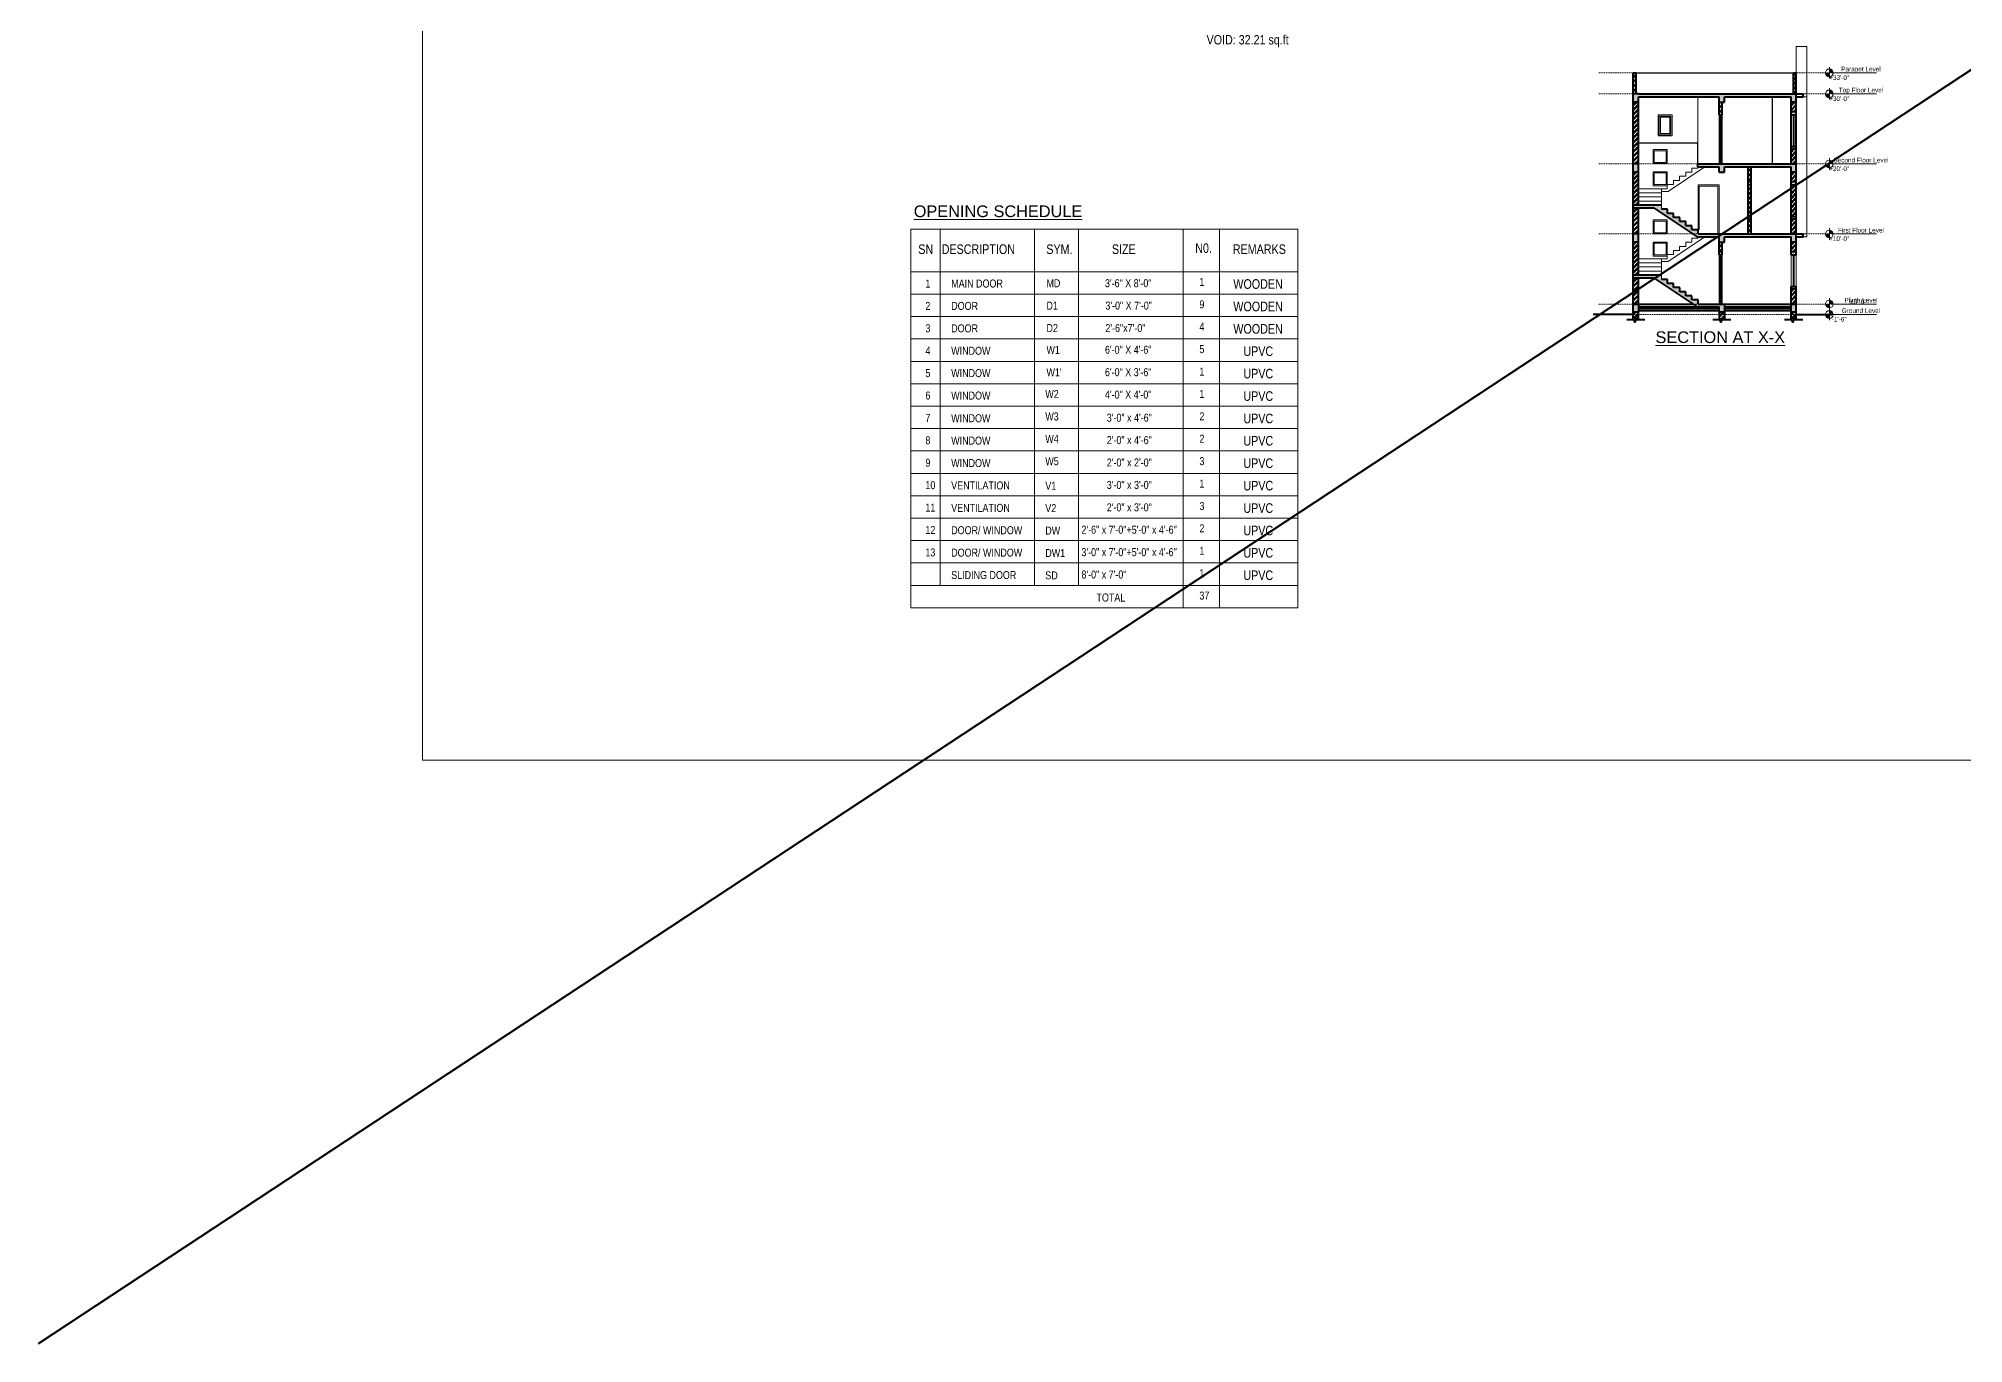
# Model space of a CAD drawing. Header units: inches. Extents: x 141029 to 151573, y -22384 to -18036.
# Drawn here: x 141029 to 144326, y -22384 to -20148 of the extents above; entities that cross this region are included whole.
import ezdxf

# ---------------------------------------------------------------- set-up
doc = ezdxf.new("R2010")
doc.units = ezdxf.units.IN
doc.header["$LTSCALE"] = 0.5
doc.header["$MEASUREMENT"] = 0
doc.linetypes.add('CENTER', pattern=[2, 1.25, -0.25, 0.25, -0.25])
for name, color, linetype, lineweight in [('annotate', 7, 'Continuous', 9), ('Annotate-Bold.w', 187, 'Continuous', 18), ('Door-Window', 47, 'Continuous', 15), ('F-FURNITURE', 30, 'Continuous', 13), ('hatch', 9, 'Continuous', 5), ('PARAPET', 50, 'Continuous', 13), ('Staircase', 6, 'Continuous', 18), ('Text-100.w', 254, 'Continuous', 9), ('wall', 1, 'Continuous', 40), ('wall light', 6, 'Continuous', 25), ('window', 4, 'Continuous', 13)]:
    doc.layers.add(name, color=color, linetype=linetype, lineweight=lineweight)
doc.styles.add('arial', font='arial.ttf')
doc.styles.add('DIM', font='arial.ttf', dxfattribs={"width": 0.8})

msp = doc.modelspace()

# ---------------------------------------------------------------- hatches: boundary and pattern name
at = {"layer": 'Annotate-Bold.w', "ltscale": 0.005}
h = msp.add_hatch(color=256, dxfattribs=at)
h.dxf.hatch_style = 1
h.paths.add_polyline_path([(144096.4, -20200.4), (144096.4, -20207), (144103, -20207, 0.414214)])
h.paths.add_polyline_path([(144096.4, -20213.6), (144096.4, -20207), (144089.8, -20207, 0.414214)])
h = msp.add_hatch(color=256, dxfattribs=at)
h.dxf.hatch_style = 1
h.paths.add_polyline_path([(144096.4, -20236.4), (144096.4, -20243), (144103, -20243, 0.414214)])
h.paths.add_polyline_path([(144096.4, -20249.6), (144096.4, -20243), (144089.8, -20243, 0.414214)])
h = msp.add_hatch(color=256, dxfattribs=at)
h.dxf.hatch_style = 1
h.paths.add_polyline_path([(144096.4, -20356.4), (144096.4, -20363), (144103, -20363, 0.414214)])
h.paths.add_polyline_path([(144096.4, -20369.6), (144096.4, -20363), (144089.8, -20363, 0.414214)])
h = msp.add_hatch(color=256, dxfattribs=at)
h.dxf.hatch_style = 1
h.paths.add_polyline_path([(144096.4, -20476.4), (144096.4, -20483), (144103, -20483, 0.414214)])
h.paths.add_polyline_path([(144096.4, -20489.6), (144096.4, -20483), (144089.8, -20483, 0.414214)])
h = msp.add_hatch(color=256, dxfattribs=at)
h.dxf.hatch_style = 1
h.paths.add_polyline_path([(144096.4, -20596.4), (144096.4, -20603), (144103, -20603, 0.414214)])
h.paths.add_polyline_path([(144096.4, -20609.6), (144096.4, -20603), (144089.8, -20603, 0.414214)])
h = msp.add_hatch(color=256, dxfattribs=at)
h.dxf.hatch_style = 1
h.paths.add_polyline_path([(144096.4, -20614.4), (144096.4, -20621), (144103, -20621, 0.414214)])
h.paths.add_polyline_path([(144096.4, -20627.6), (144096.4, -20621), (144089.8, -20621, 0.414214)])
at = {"layer": 'Door-Window', "linetype": 'ByBlock'}
h = msp.add_hatch(dxfattribs=at)
h.set_pattern_fill('AR-CONC', color=256)
h.set_pattern_definition([(50, (12105.656, 2775.75), (7.17260183, -0.62752135), [0.75, -8.25]), (355, (12105.656, 2775.75), (-1.38751334, 7.52192134), [0.6, -6.6]), (100.4514445, (12106.254, 2775.698), (5.78508847, 6.8943999), [0.63740192, -7.01142112]), (46.1842, (12105.656, 2777.75), (10.6724133, -1.6551928), [1.125, -12.375]), (96.6356355, (12106.546, 2777.612), (9.34661946, 9.741186), [0.9561034, -10.5171376]), (351.184164, (12105.656, 2777.75), (9.34661945, 9.741186), [0.9, -9.9]), (21, (12106.656, 2777.25), (5.96907052, -4.0261889), [0.75, -8.25]), (326, (12106.656, 2777.25), (2.4331533, 7.25150045), [0.6, -6.6]), (71.451445, (12107.154, 2776.9145), (8.40222377, 3.22531153), [0.6374019, -7.01142112]), (37.5, (12105.6562, 2775.75), (0.121598553, 3.32893854), [0, -6.52, 0, -6.7, 0, -6.625]), (7.5, (12105.6562, 2775.75), (2.63069537, 3.94411712), [0, -3.82, 0, -6.37, 0, -2.525]), (327.5, (12103.4263, 2775.75), (5.33822436, -0.22554872), [0, -2.5, 0, -7.8, 0, -10.35]), (317.5, (12102.4263, 2775.75), (5.8318617, 1.00104982), [0, -3.25, 0, -5.18, 0, -7.35])])
h.paths.add_polyline_path([(143769.5, -20603), (143760.4, -20603), (143760.4, -20617), (143769.5, -20617)])
h.paths.add_polyline_path([(143916.7, -20603), (143871.6, -20603), (143871.6, -20596), (143861.1, -20596), (143861.1, -20588.9), (143850.6, -20588.9), (143850.6, -20581.9), (143840.1, -20581.9), (143840.1, -20574.8), (143829.6, -20574.8), (143829.6, -20567.7), (143819.1, -20567.7), (143819.1, -20560.7), (143808.6, -20560.7), (143808.6, -20553.6), (143760.4, -20553.6), (143760.4, -20558.6), (143796.6, -20558.6), (143870.1, -20608), (143907.6, -20608), (143907.6, -20617), (143916.7, -20617)])
h.paths.add_polyline_path([(144039.8, -20603), (144030.8, -20603), (144030.8, -20617), (144039.8, -20617)])
h.paths.add_polyline_path([(144039.8, -20573), (144030.8, -20573), (144030.8, -20577), (144039.8, -20577)])
h.paths.add_polyline_path([(144039.8, -20513), (144030.8, -20513), (144030.8, -20519), (144039.8, -20519)])
h.paths.add_polyline_path([(143912.6, -20513), (143907.6, -20513), (143907.6, -20519), (143912.6, -20519)])
h.paths.add_polyline_path([(144039.8, -20483), (143871.6, -20483), (143871.6, -20476), (143861.1, -20476), (143861.1, -20468.9), (143850.6, -20468.9), (143850.6, -20461.9), (143840.1, -20461.9), (143840.1, -20454.8), (143829.6, -20454.8), (143829.6, -20447.7), (143819.1, -20447.7), (143819.1, -20440.7), (143808.6, -20440.7), (143808.6, -20433.6), (143760.4, -20433.6), (143760.4, -20438.6), (143796.6, -20438.6), (143870.1, -20488), (143907.6, -20488), (143907.6, -20497), (143916.6, -20497), (143916.6, -20488), (144030.8, -20488), (144030.8, -20497), (144039.8, -20497)])
h.paths.add_polyline_path([(143769.5, -20483), (143760.4, -20483), (143760.4, -20497), (143769.5, -20497)], flags=17)
h.paths.add_polyline_path([(143769.5, -20363), (143760.4, -20363), (143760.4, -20377), (143769.5, -20377)])
h.paths.add_polyline_path([(143916.6, -20368), (144030.8, -20368), (144030.8, -20363), (143871.3, -20363), (143871.3, -20368), (143907.6, -20368), (143907.6, -20377), (143916.6, -20377)])
h.paths.add_polyline_path([(144039.8, -20363), (144030.8, -20363), (144030.8, -20377), (144039.8, -20377)])
h.paths.add_polyline_path([(144039.8, -20393), (144030.8, -20393), (144030.8, -20399), (144039.8, -20399)])
h.paths.add_polyline_path([(143962.6, -20393), (143957.6, -20393), (143957.6, -20399), (143962.6, -20399)])
h.paths.add_polyline_path([(144039.8, -20453), (144030.8, -20453), (144030.8, -20457), (144039.8, -20457)], flags=17)
h.paths.add_polyline_path([(143962.6, -20453), (143957.6, -20453), (143957.6, -20457), (143962.6, -20457)], flags=17)
h.paths.add_polyline_path([(144039.8, -20333), (144030.8, -20333), (144030.8, -20337), (144039.8, -20337)])
h.paths.add_polyline_path([(144039.8, -20273), (144030.8, -20273), (144030.8, -20279), (144039.8, -20279)])
h.paths.add_polyline_path([(143912.6, -20273), (143907.6, -20273), (143907.6, -20279), (143912.6, -20279)])
h.paths.add_polyline_path([(144039.8, -20243), (143769.5, -20243), (143760.4, -20243), (143760.4, -20257), (143769.5, -20257), (143769.5, -20248), (143907.6, -20248), (143907.6, -20257), (143916.6, -20257), (143916.6, -20248), (144030.8, -20248), (144030.8, -20257), (144039.8, -20257)])
at = {"layer": 'hatch', "ltscale": 0.01}
h = msp.add_hatch(dxfattribs=at)
h.set_pattern_fill('ANSI32', color=256, scale=15, style=0)
h.set_pattern_definition([(45, (12105.656, 2775.75), (-3.97747564, 3.97747564), []), (45, (12108.308, 2775.75), (-3.97747564, 3.97747564), [])])
h.paths.add_polyline_path([(143769.5, -20617), (143760.4, -20617), (143760.4, -20630), (143761.9, -20630), (143763.4, -20634.2), (143766.4, -20625.9), (143767.9, -20630), (143769.5, -20630)])
h.paths.add_polyline_path([(143916.6, -20617), (143907.6, -20617), (143907.6, -20630), (143909.2, -20630), (143910.7, -20634.2), (143913.7, -20625.9), (143915.2, -20630), (143916.6, -20630)])
h.paths.add_polyline_path([(144039.8, -20617), (144030.8, -20617), (144030.8, -20630), (144032.3, -20630), (144033.8, -20634.2), (144036.8, -20625.9), (144038.3, -20630), (144039.8, -20630)])
h.paths.add_polyline_path([(144039.8, -20577), (144030.8, -20577), (144030.8, -20603), (144039.8, -20603)])
h.paths.add_polyline_path([(144039.8, -20497), (144030.8, -20497), (144030.8, -20513), (144039.8, -20513)])
h.paths.add_polyline_path([(144039.8, -20457), (144030.8, -20457), (144030.8, -20483), (144039.8, -20483)])
h.paths.add_polyline_path([(144039.8, -20399), (144030.8, -20399), (144030.8, -20453), (144039.8, -20453)])
h.paths.add_polyline_path([(144039.8, -20377), (144030.8, -20377), (144030.8, -20393), (144039.8, -20393)])
h.paths.add_polyline_path([(144039.8, -20337), (144030.8, -20337), (144030.8, -20363), (144039.8, -20363)])
h.paths.add_polyline_path([(144039.8, -20257), (144030.8, -20257), (144030.8, -20273), (144039.8, -20273)])
h.paths.add_polyline_path([(144039.8, -20207), (144034.8, -20207), (144034.8, -20243), (144039.8, -20243)])
h.paths.add_polyline_path([(143765.5, -20207), (143760.4, -20207), (143760.4, -20243), (143765.5, -20243)])
h.paths.add_polyline_path([(143912.6, -20257), (143907.6, -20257), (143907.6, -20273), (143912.6, -20273)])
h.paths.add_polyline_path([(143769.5, -20257), (143760.4, -20257), (143760.4, -20363), (143769.5, -20363)])
h.paths.add_polyline_path([(143769.5, -20377), (143760.4, -20377), (143760.4, -20433.6), (143769.5, -20433.6)])
h.paths.add_polyline_path([(143769.5, -20438.6), (143760.4, -20438.6), (143760.4, -20483), (143769.5, -20483)])
h.paths.add_polyline_path([(143769.5, -20497), (143760.4, -20497), (143760.4, -20553.6), (143769.5, -20553.6)])
h.paths.add_polyline_path([(143769.5, -20558.6), (143760.4, -20558.6), (143760.4, -20603), (143769.5, -20603)])
h.paths.add_polyline_path([(143912.6, -20497), (143907.6, -20497), (143907.6, -20513), (143912.6, -20513)])
h.paths.add_polyline_path([(143962.6, -20457), (143957.6, -20457), (143957.6, -20483), (143962.6, -20483)])
h.paths.add_polyline_path([(143962.6, -20399), (143957.6, -20399), (143957.6, -20453), (143962.6, -20453)])
h.paths.add_polyline_path([(143962.6, -20368), (143957.6, -20368), (143957.6, -20393), (143962.6, -20393)])
at = {"layer": 'hatch', "ltscale": 0.5}
h = msp.add_hatch(dxfattribs=at)
h.set_pattern_fill('AR-B816', color=256, scale=0.7)
h.set_pattern_definition([(0, (-217990.118, 216286.755), (0, 5.6), []), (90, (-217990.118, 216286.755), (-5.6, 5.6), [5.6, -5.6])])
h.paths.add_polyline_path([(143907.6, -20608), (143769.5, -20608), (143769.5, -20610), (143907.6, -20610)])
h = msp.add_hatch(dxfattribs=at)
h.set_pattern_fill('AR-SAND', color=256)
h.set_pattern_definition([(37.5, (-217990.1177, 216286.755), (-0.062993358, 1.926823769), [0, -1.52, 0, -1.7, 0, -1.625]), (7.5, (-217990.1177, 216286.755), (1.769776705, 2.822146065), [0, -0.82, 0, -1.37, 0, -0.525]), (327.5, (-217991.3477, 216286.755), (3.114141862, 0.0056590535), [0, -0.5, 0, -1.8, 0, -2.35]), (317.5, (-217991.3477, 216286.755), (3.006126605, 0.877675565), [0, -0.25, 0, -1.18, 0, -1.35])])
h.paths.add_polyline_path([(143907.6, -20614), (143907.6, -20610), (143769.5, -20610), (143769.5, -20614)])
h = msp.add_hatch(dxfattribs=at)
h.set_pattern_fill('AR-B816', color=256, scale=0.7)
h.set_pattern_definition([(0, (-217866.887, 216286.755), (0, 5.6), []), (90, (-217866.887, 216286.755), (-5.6, 5.6), [5.6, -5.6])])
h.paths.add_polyline_path([(144030.8, -20608), (143916.7, -20608), (143916.7, -20610), (144030.8, -20610)])
h = msp.add_hatch(dxfattribs=at)
h.set_pattern_fill('AR-SAND', color=256)
h.set_pattern_definition([(37.5, (-217842.89, 216286.755), (-0.062993358, 1.926823769), [0, -1.52, 0, -1.7, 0, -1.625]), (7.5, (-217842.89, 216286.755), (1.769776705, 2.822146065), [0, -0.82, 0, -1.37, 0, -0.525]), (327.5, (-217844.12, 216286.755), (3.114141862, 0.0056590535), [0, -0.5, 0, -1.8, 0, -2.35]), (317.5, (-217844.12, 216286.755), (3.006126605, 0.877675565), [0, -0.25, 0, -1.18, 0, -1.35])])
h.paths.add_polyline_path([(144030.8, -20614), (144030.8, -20610), (143916.7, -20610), (143916.7, -20614)])

# ---------------------------------------------------------------- linework, layer by layer
at = {"layer": 'annotate'}
for p, q in [((142522.8, -20474.9), (142522.8, -21123.4)), ((142522.8, -20474.9), (143186.1, -20474.9)), ((142573.4, -20474.9), (142573.4, -21085)), ((142734.9, -20474.9), (142734.9, -21085)), ((142810.2, -20474.9), (142810.2, -21085)), ((142989.6, -20474.9), (142989.6, -21123.4)), ((143051.6, -20474.9), (143051.6, -21123.4)), ((143186.1, -20474.9), (143186.1, -21123.4)), ((142522.8, -20547.7), (143186.1, -20547.7)), ((142522.8, -20586.1), (143186.1, -20586.1)), ((142522.8, -20624.5), (143186.1, -20624.5)), ((142522.8, -20662.8), (143186.1, -20662.8)), ((142522.8, -20701.2), (143186.1, -20701.2)), ((142522.8, -20739.6), (143186.1, -20739.6)), ((142522.8, -20778), (143186.1, -20778)), ((142522.8, -20816.3), (143186.1, -20816.3)), ((142522.8, -20854.7), (143186.1, -20854.7)), ((142522.8, -20893.1), (143186.1, -20893.1)), ((142522.8, -20931.5), (143186.1, -20931.5)), ((142522.8, -20969.8), (143186.1, -20969.8)), ((142522.8, -21008.2), (143186.1, -21008.2)), ((142522.8, -21046.6), (143186.1, -21046.6)), ((142522.8, -21085), (143186.1, -21085)), ((142522.8, -21123.4), (143186.1, -21123.4))]:
    msp.add_line(p, q, dxfattribs=at)
at = {"layer": 'Annotate-Bold.w', "linetype": 'CENTER', "ltscale": 0.01}
for p, q in [((143700.1, -20207), (144103, -20207)), ((143700.1, -20243), (144103, -20243)), ((143700.1, -20363), (144103, -20363)), ((143700.1, -20483), (144103, -20483)), ((143700.1, -20603), (144103, -20603)), ((143700.1, -20621), (144103, -20621))]:
    msp.add_line(p, q, dxfattribs=at)
at = {"layer": 'Annotate-Bold.w', "ltscale": 0.005}
for p, q in [((144096.5, -20197.1), (144096.5, -20216.9)), ((144096.5, -20233.1), (144096.5, -20252.9)), ((144096.5, -20353.1), (144096.5, -20372.9)), ((144096.5, -20473.1), (144096.5, -20492.9)), ((144096.5, -20593.1), (144096.5, -20612.9)), ((144096.5, -20611.1), (144096.5, -20630.9))]:
    msp.add_line(p, q, dxfattribs=at)
at = {"layer": 'Annotate-Bold.w'}
for p, q in [((144103, -20207), (144177.4, -20207)), ((144103, -20243), (144177.4, -20243)), ((144103, -20363), (144177.4, -20363)), ((144103, -20483), (144177.4, -20483)), ((144103, -20603), (144177.4, -20603)), ((144103, -20621), (144177.4, -20621))]:
    msp.add_line(p, q, dxfattribs=at)
at = {"layer": 'Annotate-Bold.w', "ltscale": 0.005}
for centre in [(144096.4, -20207), (144096.4, -20243), (144096.4, -20363), (144096.4, -20483), (144096.4, -20603), (144096.4, -20621)]:
    msp.add_circle(centre, 6.6, dxfattribs=at)
at = {"layer": 'F-FURNITURE'}
msp.add_lwpolyline([(141686.5, -19081.5), (147066.1, -19081.5), (147066.1, -21384.2), (141686.5, -21384.2)], close=True, dxfattribs=at)
at = {"layer": 'PARAPET'}
for p, q in [((144057.8, -20162), (144039.8, -20162)), ((144039.8, -20207), (144039.8, -20162)), ((144057.8, -20243), (144057.8, -20162)), ((144051.8, -20243), (144057.8, -20243)), ((144057.8, -20243), (144057.8, -20248)), ((143871.3, -20327), (143871.3, -20248)), ((144057.8, -20248), (144051.8, -20248)), ((144057.8, -20483), (144057.8, -20248)), ((144051.8, -20483), (144057.8, -20483)), ((144057.8, -20488), (144051.8, -20488)), ((144057.8, -20483), (144057.8, -20488))]:
    msp.add_line(p, q, dxfattribs=at)
at = {"layer": 'Staircase'}
for p, q in [((143820.3, -20410.4), (143883.3, -20368)), ((143850.3, -20384.2), (143850.3, -20377.1)), ((143850.3, -20377.1), (143860.8, -20377.1)), ((143860.8, -20377.1), (143860.8, -20370.1)), ((143860.8, -20370.1), (143871.3, -20370.1)), ((143871.3, -20370.1), (143871.3, -20368)), ((143818.8, -20405.4), (143769.5, -20405.4)), ((143808.6, -20440.7), (143808.6, -20405.4)), ((143820.3, -20410.4), (143808.6, -20410.4)), ((143818.8, -20398.3), (143829.3, -20398.3)), ((143818.8, -20405.4), (143818.8, -20398.3)), ((143829.3, -20398.3), (143829.3, -20391.3)), ((143829.3, -20391.3), (143839.8, -20391.3)), ((143839.8, -20391.3), (143839.8, -20384.2)), ((143839.8, -20384.2), (143850.3, -20384.2)), ((143808.6, -20412.4), (143769.5, -20412.4)), ((143808.6, -20419.5), (143769.5, -20419.5)), ((143808.6, -20426.6), (143769.5, -20426.6)), ((143820.3, -20530.4), (143883.3, -20488)), ((143829.3, -20518.3), (143829.3, -20511.3)), ((143829.3, -20511.3), (143839.8, -20511.3)), ((143839.8, -20511.3), (143839.8, -20504.2)), ((143839.8, -20504.2), (143850.3, -20504.2)), ((143850.3, -20504.2), (143850.3, -20497.1)), ((143850.3, -20497.1), (143860.8, -20497.1)), ((143860.8, -20497.1), (143860.8, -20490.1)), ((143860.8, -20490.1), (143871.3, -20490.1)), ((143871.3, -20490.1), (143871.3, -20488)), ((143818.8, -20525.4), (143769.5, -20525.4)), ((143808.6, -20532.4), (143769.5, -20532.4)), ((143808.6, -20539.5), (143769.5, -20539.5)), ((143808.6, -20560.7), (143808.6, -20525.4)), ((143820.3, -20530.4), (143808.6, -20530.4)), ((143818.8, -20518.3), (143829.3, -20518.3)), ((143818.8, -20525.4), (143818.8, -20518.3)), ((143808.6, -20546.6), (143769.5, -20546.6))]:
    msp.add_line(p, q, dxfattribs=at)
at = {"layer": 'wall'}
for p, q in [((141028.6, -22383.6), (147625.6, -18035.9)), ((143760.4, -20603), (143760.4, -20207)), ((143760.4, -20207), (143765.5, -20207)), ((143765.5, -20243), (143765.5, -20207)), ((144034.8, -20243), (144034.8, -20207)), ((144034.8, -20207), (144039.8, -20207)), ((144039.8, -20519), (144039.8, -20207)), ((143769.5, -20243), (144039.8, -20243)), ((144039.8, -20243), (144051.8, -20243)), ((144051.8, -20248), (144051.8, -20243)), ((143769.5, -20433.6), (143769.5, -20248)), ((143769.5, -20248), (143907.6, -20248)), ((143907.6, -20257), (143907.6, -20248)), ((143907.6, -20257), (143916.6, -20257)), ((143907.6, -20279), (143907.6, -20257)), ((143907.6, -20273), (143912.6, -20273)), ((143907.6, -20279), (143912.6, -20279)), ((143912.6, -20279), (143912.6, -20257)), ((143916.6, -20248), (144030.8, -20248)), ((143916.6, -20257), (143916.6, -20248)), ((144030.8, -20363), (144030.8, -20248)), ((144030.8, -20273), (144039.8, -20273)), ((144030.8, -20279), (144039.8, -20279)), ((144039.8, -20248), (144051.8, -20248)), ((144030.8, -20333), (144039.8, -20333)), ((144030.8, -20337), (144039.8, -20337)), ((143871.3, -20363), (144039.8, -20363)), ((143871.3, -20368), (143871.3, -20363)), ((143871.3, -20368), (143907.6, -20368)), ((143907.6, -20377), (143907.6, -20368)), ((143907.6, -20377), (143916.6, -20377)), ((143916.6, -20368), (144030.8, -20368)), ((143916.6, -20377), (143916.6, -20368)), ((143957.6, -20483), (143957.6, -20368)), ((143962.6, -20483), (143962.6, -20368)), ((144030.8, -20483), (144030.8, -20368)), ((143957.6, -20393), (143962.6, -20393)), ((143957.6, -20399), (143962.6, -20399)), ((144030.8, -20393), (144039.8, -20393)), ((144030.8, -20399), (144039.8, -20399)), ((143808.6, -20433.6), (143760.4, -20433.6)), ((143796.6, -20438.6), (143760.4, -20438.6)), ((143769.5, -20553.6), (143769.5, -20438.6)), ((143796.6, -20438.6), (143870.1, -20488)), ((143819.1, -20440.7), (143808.6, -20440.7)), ((143819.1, -20447.7), (143819.1, -20440.7)), ((143829.6, -20447.7), (143819.1, -20447.7)), ((143829.6, -20454.8), (143829.6, -20447.7)), ((143840.1, -20454.8), (143829.6, -20454.8)), ((143840.1, -20461.9), (143840.1, -20454.8)), ((143850.6, -20461.9), (143840.1, -20461.9)), ((143850.6, -20468.9), (143850.6, -20461.9)), ((143861.1, -20468.9), (143850.6, -20468.9)), ((143861.1, -20476), (143861.1, -20468.9)), ((143871.6, -20476), (143861.1, -20476)), ((143871.6, -20483), (143871.6, -20476)), ((143957.6, -20453), (143962.6, -20453)), ((143957.6, -20457), (143962.6, -20457)), ((144030.8, -20453), (144039.8, -20453)), ((144030.8, -20457), (144039.8, -20457)), ((143870.1, -20488), (143907.6, -20488)), ((143871.6, -20483), (144039.8, -20483)), ((143907.6, -20519), (143907.6, -20488)), ((143907.6, -20497), (143916.6, -20497)), ((143912.6, -20519), (143912.6, -20497)), ((143916.6, -20488), (144030.8, -20488)), ((143916.6, -20497), (143916.6, -20488)), ((144030.8, -20519), (144030.8, -20488)), ((144039.8, -20483), (144051.8, -20483)), ((144039.8, -20488), (144051.8, -20488)), ((144051.8, -20488), (144051.8, -20483)), ((143907.6, -20513), (143912.6, -20513)), ((143907.6, -20519), (143912.6, -20519)), ((144030.8, -20513), (144039.8, -20513)), ((144030.8, -20519), (144039.8, -20519)), ((143808.6, -20553.6), (143760.4, -20553.6)), ((143796.6, -20558.6), (143760.4, -20558.6)), ((143769.5, -20603), (143769.5, -20558.6)), ((143796.6, -20558.6), (143870.1, -20608)), ((143819.1, -20560.7), (143808.6, -20560.7)), ((143819.1, -20567.7), (143819.1, -20560.7)), ((143829.6, -20567.7), (143819.1, -20567.7)), ((143829.6, -20574.8), (143829.6, -20567.7)), ((143840.1, -20574.8), (143829.6, -20574.8)), ((143840.1, -20581.9), (143840.1, -20574.8)), ((144030.8, -20603), (144030.8, -20573)), ((144030.8, -20573), (144039.8, -20573)), ((144030.8, -20577), (144039.8, -20577)), ((144039.8, -20630), (144039.8, -20573)), ((143769.5, -20603), (143862.7, -20603)), ((143769.5, -20608), (143907.6, -20608)), ((143850.6, -20581.9), (143840.1, -20581.9)), ((143850.6, -20588.9), (143850.6, -20581.9)), ((143861.1, -20588.9), (143850.6, -20588.9)), ((143861.1, -20596), (143861.1, -20588.9)), ((143871.6, -20596), (143861.1, -20596)), ((143871.6, -20603), (143871.6, -20596)), ((143871.6, -20603), (144039.8, -20603)), ((143916.7, -20608), (144030.8, -20608)), ((143760.4, -20621), (143692, -20621)), ((143760.4, -20630), (143760.4, -20617)), ((143769.5, -20630), (143769.5, -20617)), ((143907.6, -20617), (143907.6, -20630)), ((143916.6, -20617), (143916.6, -20630)), ((144030.8, -20630), (144030.8, -20617)), ((144039.8, -20621), (144100.6, -20621))]:
    msp.add_line(p, q, dxfattribs=at)
at = {"layer": 'wall', "linetype": 'Continuous', "ltscale": 0.005}
for p, q in [((143769.5, -20610), (143907.6, -20610)), ((143916.7, -20610), (144030.8, -20610)), ((143769.5, -20614), (143907.6, -20614)), ((143916.7, -20614), (144030.8, -20614))]:
    msp.add_line(p, q, dxfattribs=at)
at = {"layer": 'wall'}
for points in [[(143769.5, -20243), (143760.4, -20243)], [(143769.5, -20257), (143760.4, -20257)], [(144039.8, -20257), (144030.8, -20257)], [(143769.5, -20363), (143760.4, -20363)], [(143769.5, -20377), (143760.4, -20377)], [(144039.8, -20377), (144030.8, -20377)], [(143769.5, -20483), (143760.4, -20483)], [(143769.5, -20497), (143760.4, -20497)], [(144039.8, -20497), (144030.8, -20497)], [(143769.5, -20603), (143769.5, -20617), (143760.4, -20617), (143760.4, -20603), (143769.5, -20603)], [(143916.7, -20603), (143916.7, -20617), (143907.6, -20617), (143907.6, -20608)], [(144039.8, -20617), (144030.8, -20617), (144030.8, -20603)]]:
    msp.add_lwpolyline(points, dxfattribs=at)
at = {"layer": 'wall', "linetype": 'Continuous'}
for points in [[(143780.5, -20630), (143767.9, -20630), (143766.4, -20625.9), (143763.4, -20634.2), (143761.9, -20630), (143749.4, -20630)], [(143927.7, -20630), (143915.2, -20630), (143913.7, -20625.9), (143910.7, -20634.2), (143909.2, -20630), (143896.6, -20630)], [(144050.8, -20630), (144038.3, -20630), (144036.8, -20625.9), (144033.8, -20634.2), (144032.3, -20630), (144019.7, -20630)]]:
    msp.add_lwpolyline(points, dxfattribs=at)
at = {"layer": 'wall light'}
for p, q in [((143765.5, -20207), (144034.8, -20207)), ((143998.8, -20363), (143998.8, -20248)), ((143769.5, -20327), (143871.3, -20327)), ((143871.3, -20363), (143871.3, -20327))]:
    msp.add_line(p, q, dxfattribs=at)
at = {"layer": 'window'}
for p, q in [((143803.1, -20279), (143803.1, -20315)), ((143827.1, -20279), (143803.1, -20279)), ((143827.1, -20279), (143827.1, -20315)), ((143907.6, -20279), (143907.6, -20363)), ((143909.1, -20279), (143909.1, -20363)), ((143911.1, -20279), (143911.1, -20363)), ((143912.6, -20279), (143912.6, -20363)), ((144030.8, -20333), (144030.8, -20279)), ((144034.3, -20279), (144034.3, -20333)), ((144036.3, -20279), (144036.3, -20333)), ((144039.8, -20279), (144039.8, -20333)), ((143805.1, -20281), (143805.1, -20313)), ((143825.1, -20281), (143805.1, -20281)), ((143825.1, -20313), (143805.1, -20313)), ((143807.1, -20283), (143807.1, -20311)), ((143823.1, -20283), (143807.1, -20283)), ((143823.1, -20311), (143807.1, -20311)), ((143823.1, -20283), (143823.1, -20311)), ((143825.1, -20281), (143825.1, -20313)), ((143827.1, -20315), (143803.1, -20315)), ((143871.6, -20399), (143907.6, -20399)), ((143871.6, -20476), (143871.6, -20399)), ((143873.6, -20401), (143905.6, -20401)), ((143873.6, -20476), (143873.6, -20401)), ((143905.6, -20483), (143905.6, -20401)), ((143907.6, -20483), (143907.6, -20399)), ((143907.6, -20519), (143907.6, -20603)), ((143909.1, -20519), (143909.1, -20603)), ((143911.1, -20519), (143911.1, -20603)), ((143912.6, -20519), (143912.6, -20603)), ((144030.8, -20573), (144030.8, -20519)), ((144034.3, -20519), (144034.3, -20573)), ((144036.3, -20519), (144036.3, -20573)), ((144039.8, -20519), (144039.8, -20573))]:
    msp.add_line(p, q, dxfattribs=at)
for points in [[(143794.4, -20338.3), (143818.8, -20338.3), (143818.8, -20362.3), (143794.4, -20362.3)], [(143796.4, -20340.3), (143816.8, -20340.3), (143816.8, -20360.3), (143796.4, -20360.3)], [(143794.4, -20376.3), (143818.8, -20376.3), (143818.8, -20400.3), (143794.4, -20400.3)], [(143796.4, -20378.3), (143816.8, -20378.3), (143816.8, -20398.3), (143796.4, -20398.3)], [(143794.4, -20459), (143818.8, -20459), (143818.8, -20483), (143794.4, -20483)], [(143796.4, -20461), (143816.8, -20461), (143816.8, -20481), (143796.4, -20481)], [(143794.4, -20497), (143818.8, -20497), (143818.8, -20521), (143794.4, -20521)], [(143796.4, -20499), (143816.8, -20499), (143816.8, -20519), (143796.4, -20519)]]:
    msp.add_lwpolyline(points, close=True, dxfattribs=at)

# ---------------------------------------------------------------- texts
at = {"layer": 'annotate', "style": 'DIM'}
for s, insert, char_height, attachment_point in [('{\\fArial|b0|i0|c0|p34;SN}', (142535.7, -20500.8), 16.448, 1), ('{\\fArial|b0|i0|c0|p34;DESCRIPTION}', (142575.8, -20500.8), 16.448, 1), ('{\\fArial|b0|i0|c0|p34;SYM.}', (142755, -20500.9), 16.448, 1), ('{\\fArial|b0|i0|c0|p34;SIZE}', (142867.4, -20500.8), 16.448, 1), ('{\\fArial|b0|i0|c0|p34;N0.}', (143010.1, -20499.1), 16.448, 1), ('{\\fArial|b0|i0|c0|p34;REMARKS}', (143074.5, -20500.8), 16.448, 1), ('{\\fArial|b0|i0|c0|p34;1}', (142547.9, -20561), 13.706, 1), ('MAIN DOOR ', (142592.1, -20561), 13.71, 1), ('MD', (142755.3, -20560.5), 13.71, 1), ('3\'-6" X 8\'-0"', (142855.5, -20560.5), 13.706, 1), ('1', (143017.3, -20558.3), 13.7, 1), ('{\\fArial|b0|i0|c0|p34;WOODEN}', (143075.4, -20560.5), 16.448, 1), ('{\\fArial|b0|i0|c0|p34;2}', (142547.9, -20599.4), 13.706, 1), ('{\\fArial|b0|i0|c0|p34;DOOR }', (142592.1, -20599.4), 13.706, 1), ('D1', (142755.3, -20598.9), 13.71, 1), ('3\'-0" X 7\'-0"', (142856.2, -20598.9), 13.706, 1), ('9', (143017.3, -20596.7), 13.7, 1), ('{\\fArial|b0|i0|c0|p34;WOODEN}', (143075.4, -20598.9), 16.448, 1), ('{\\fArial|b0|i0|c0|p34;3}', (142547.9, -20637.8), 13.706, 1), ('{\\fArial|b0|i0|c0|p34;DOOR }', (142592.1, -20637.8), 13.706, 1), ('D2', (142755.3, -20637.3), 13.71, 1), ('2\'-6"x7\'-0"', (142856.2, -20637.3), 13.706, 1), ('{\\fArial|b0|i0|c0|p34;WOODEN}', (143075.4, -20637.3), 16.448, 1), ('WINDOW ', (142592.1, -20676.2), 13.71, 1), ('W1', (142755.3, -20688.4), 13.71, 7), ('6\'-0" X 4\'-6"', (142855.5, -20688.4), 13.706, 7), ('5', (143017.3, -20673.4), 13.7, 1), ('UPVC', (143092.6, -20675.6), 16.45, 1), ('{\\fArial|b0|i0|c0|p34;4}', (142547.9, -20676.2), 13.706, 1), ('{\\fArial|b0|i0|c0|p34;5}', (142547.9, -20714.5), 13.706, 1), ('WINDOW ', (142592.1, -20714.5), 13.71, 1), ("W1'", (142755.3, -20726.8), 13.71, 7), ('6\'-0" X 3\'-6"', (142855.5, -20726.8), 13.706, 7), ('UPVC', (143092.6, -20714), 16.45, 1), ('{\\fArial|b0|i0|c0|p34;6}', (142547.9, -20752.9), 13.706, 1), ('WINDOW ', (142592.1, -20752.9), 13.71, 1), ('W2', (142753.3, -20750.4), 13.71, 1), ('4\'-0" X 4\'-0"', (142855.5, -20765.2), 13.706, 7), ('{\\fArial|b0|i0|c0|p34;1}', (143017.3, -20750.2), 13.706, 1), ('UPVC', (143092.6, -20752.4), 16.45, 1), ('{\\fArial|b0|i0|c0|p34;WINDOW}', (142592.1, -20791.8), 13.706, 1), ('W3', (142753.3, -20788.8), 13.71, 1), ('3\'-0" x 4\'-6"', (142858.6, -20790.9), 13.706, 1), ('2', (143017.3, -20788.5), 13.7, 1), ('UPVC', (143092.6, -20790.8), 16.45, 1), ('{\\fArial|b0|i0|c0|p34;WINDOW}', (142592.1, -20830.1), 13.706, 1), ('W4', (142753.3, -20827.1), 13.71, 1), ('2\'-0" x 4\'-6"', (142858.6, -20829.3), 13.706, 1), ('2', (143017.3, -20826.9), 13.7, 1), ('UPVC', (143092.6, -20829.1), 16.45, 1), ('{\\fArial|b0|i0|c0|p34;WINDOW}', (142592.1, -20868.5), 13.706, 1), ('W5', (142753.3, -20865.5), 13.71, 1), ('2\'-0" x 2\'-0"', (142858.6, -20867.6), 13.706, 1), ('3', (143017.3, -20865.3), 13.7, 1), ('UPVC', (143092.6, -20867.5), 16.45, 1), ('{\\fArial|b0|i0|c0|p34;VENTILATION}', (142592.1, -20906.9), 13.706, 1), ('3\'-0" x 3\'-0"', (142858.6, -20906), 13.706, 1), ('UPVC', (143092.6, -20905.9), 16.45, 1), ('{\\fArial|b0|i0|c0|p34;V1}', (142753.3, -20907.5), 13.706, 1), ('{\\fArial|b0|i0|c0|p34;VENTILATION}', (142592.1, -20945.3), 13.706, 1), ('V2', (142753.3, -20945.8), 13.71, 1), ('2\'-0" x 3\'-0"', (142858.6, -20944.4), 13.706, 1), ('3', (143017.3, -20942.1), 13.7, 1), ('UPVC', (143092.6, -20944.3), 16.45, 1), ('DOOR/ WINDOW', (142592.1, -20983.6), 13.706, 1), ('DW', (142753.3, -20984.2), 13.71, 1), ('2\'-6" x 7\'-0"+5\'-0" x 4\'-6\'\'', (142815.2, -20982.8), 13.706, 1), ('2', (143017.3, -20980.4), 13.7, 1), ('UPVC', (143092.6, -20982.7), 16.45, 1), ('DOOR/ WINDOW', (142592.1, -21022), 13.706, 1), ('DW1', (142753.3, -21022.6), 13.71, 1), ('3\'-0" x 7\'-0"+5\'-0" x 4\'-6\'\'', (142815.2, -21021.2), 13.706, 1), ('1', (143017.3, -21018.8), 13.7, 1), ('UPVC', (143092.6, -21021), 16.45, 1), ('SLIDING DOOR', (142592.1, -21060.4), 13.706, 1), ('SD', (142753.3, -21061), 13.71, 1), ('8\'-0" x 7\'-0"', (142815.2, -21059.5), 13.706, 1), ('1', (143017.3, -21057.2), 13.7, 1), ('UPVC', (143092.6, -21059.4), 16.45, 1), ('TOTAL', (142841, -21098.9), 13.71, 1)]:
    msp.add_mtext(s, dxfattribs=dict(at, insert=insert, char_height=char_height, attachment_point=attachment_point))
at = {"layer": 'annotate', "attachment_point": 1, "style": 'DIM'}
for s, insert, char_height, width in [('4', (143017.3, -20635), 13.7, 14.563), ('1', (143017.3, -20711.8), 13.7, 7.263), ('{\\fArial|b0|i0|c0|p34;7}', (142547.9, -20791.3), 13.706, 1.504), ('8', (142547.9, -20829.7), 13.7, 1.504), ('9', (142547.9, -20868), 13.7, 1.504), ('10', (142547.9, -20906.4), 13.71, 1.504), ('1', (143017.3, -20903.7), 13.7, 0.589), ('11', (142547.9, -20944.8), 13.71, 1.504), ('12', (142547.9, -20983.2), 13.71, 1.504), ('13', (142547.9, -21021.6), 13.71, 1.504), ('37', (143017.3, -21095.6), 13.71, 4.039)]:
    msp.add_mtext(s, dxfattribs=dict(at, insert=insert, char_height=char_height, width=width))
at = {"layer": 'Annotate-Bold.w', "ltscale": 0.005, "char_height": 7.996, "style": 'arial'}
for s, insert, width, attachment_point in [('\\A1;\\pt55.97313;{\\fArial Narrow|b0|i0|c0|p34;+33\'-0"}', (144113.3, -20219.2), 73.875, 8), ('\\A1;{\\fArial Narrow|b0|i0|c0|p34;Parapet Level}', (144150.6, -20196.5), 82.628, 2), ('\\A1;\\pt55.97313;{\\fArial Narrow|b0|i0|c0|p34;+30\'-0"}', (144113.3, -20255.2), 73.875, 8), ('\\A1;{\\fArial Narrow|b0|i0|c0|p34;Top Floor Level}', (144150.6, -20232.5), 82.628, 2), ('\\A1;\\pt55.97313;{\\fArial Narrow|b0|i0|c0|p34;+20\'-0"}', (144113.3, -20375.2), 73.875, 8), ('\\A1;{\\fArial Narrow|b0|i0|c0|p34;Second Floor Level}', (144150.6, -20352.5), 82.628, 2), ('\\A1;{\\fArial Narrow|b0|i0|c0|p34;First Floor Level}', (144150.6, -20472.5), 82.628, 2), ('\\A1;\\pt55.97313;{\\fArial Narrow|b0|i0|c0|p34;+10\'-0"}', (144113.3, -20495.2), 73.875, 8), ('\\A1;{\\fArial Narrow|b0|i0|c0|p34;Ground Level}', (144150.6, -20610.5), 82.628, 2), ('\\A1;{\\fArial Narrow|b0|i0|c0|p34;Plinth Level}', (144150.6, -20592.5), 82.628, 2), ('\\A1;\\pt55.97313;{\\fArial Narrow|b0|i0|c0|p34;±0\'-0"}', (144145.5, -20603), 73.875, 8), ('\\A1;\\pt55.97313;{\\fArial Narrow|b0|i0|c0|p34;-1\'-6"}', (144113.3, -20633.2), 73.875, 8)]:
    msp.add_mtext(s, dxfattribs=dict(at, insert=insert, width=width, attachment_point=attachment_point))
at = {"layer": 'Text-100.w', "char_height": 20, "attachment_point": 2, "style": 'arial'}
for s, insert, width in [('\\A1;{\\fArial Narrow|b1|i0|c0|p34;\\LSITE  PLAN\\P\\fArial Narrow|b0|i0|c0|p34;\\H0.8x;\\lAREA : 1430.47 sq. ft.\\PPLINTH AREA: 721.37\\PVOID: 32.21 sq.ft}', (143099.9, -20055.6), 569.102), ('{\\LOPENING SCHEDULE}', (142672.3, -20434.1), 940.971)]:
    msp.add_mtext(s, dxfattribs=dict(at, insert=insert, width=width))
at = {"layer": 'Text-100.w', "insert": (143909.6, -20649.8), "char_height": 20, "attachment_point": 2, "style": 'arial'}
msp.add_mtext_dynamic_manual_height_columns('{\\LSECTION AT X-X}', width=940.971, gutter_width=100, heights=[0], dxfattribs=at)

doc.saveas('drawing.dxf')
